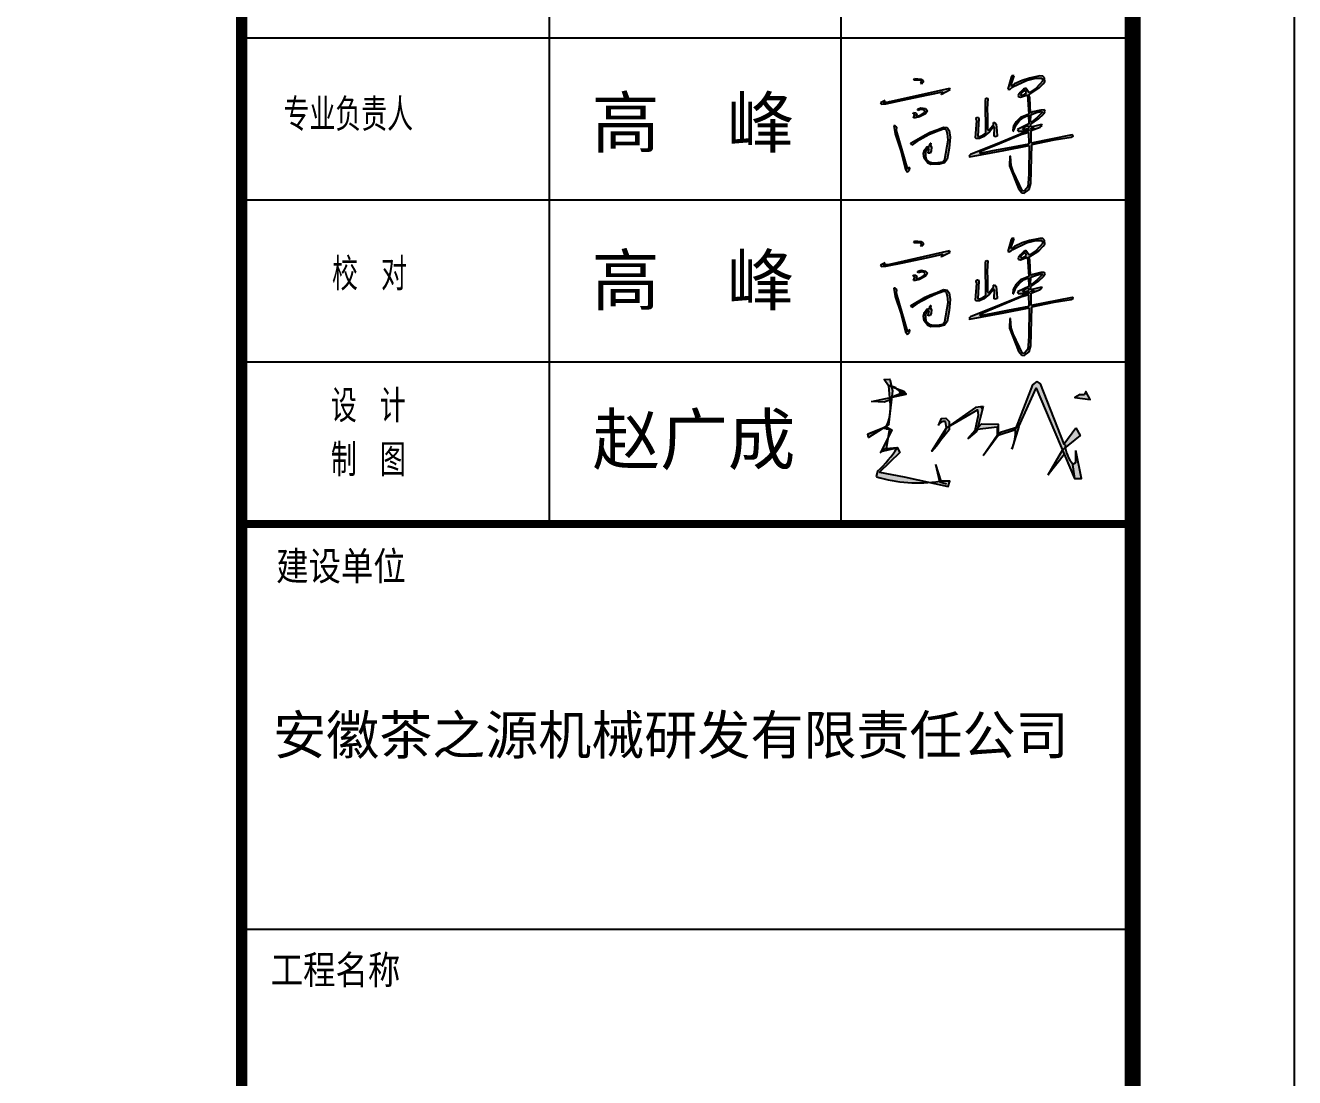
# Model space of a CAD drawing. Extents: x -21908402 to 2681150, y 103181 to 5079726.
# Drawn here: x 1556669 to 1568422, y 302152 to 311892 of the extents above; entities that cross this region are included whole.
import ezdxf

# ---------------------------------------------------------------- set-up
doc = ezdxf.new("R2010")
doc.units = 0
doc.header["$LTSCALE"] = 1000
for name, color, linetype in [('1', 140, 'Continuous'), ('PP-PM-TK', 7, 'Continuous'), ('PUB_TEXT', 7, 'Continuous'), ('PUB_TITLE', 4, 'Continuous'), ('签名', 255, 'Continuous')]:
    doc.layers.add(name, color=color, linetype=linetype)
doc.styles.add('-黑体', font='simhei.ttf', dxfattribs={"width": 0.8})
doc.styles.add('TQ', font='txt.shx', dxfattribs={"width": 0.8, "bigfont": 'hztxt.shx'})

# ---------------------------------------------------------------- blocks, each defined once
blk = doc.blocks.new('GFDD')
h = blk.add_hatch(color=256)
h.paths.add_polyline_path([(1627038, 398613), (1627036, 398719), (1626962, 398696), (1626858, 398653), (1626727, 398599), (1626624, 398556), (1626578, 398535), (1626585, 398528), (1626700, 398550), (1626840, 398576)], flags=16)
h.paths.add_polyline_path([(1627056, 398745), (1627056, 398757), (1627074, 398760), (1627085, 398761), (1627082, 398755)], flags=16)
h.paths.add_polyline_path([(1627038, 398761), (1627033, 398780), (1626996, 398766), (1626977, 398753), (1626979, 398746), (1627025, 398755)], flags=16)
h.paths.add_polyline_path([(1627050, 398816), (1627052, 398882), (1627095, 398899), (1627149, 398913), (1627162, 398907), (1627111, 398856), (1627059, 398815)], flags=16)
h.paths.add_polyline_path([(1626994, 399070), (1627013, 399084), (1627005, 399106), (1626996, 399108), (1626961, 399077), (1626957, 399065), (1626962, 399060)], flags=16)
h.paths.add_polyline_path([(1626868, 399150), (1626899, 399242), (1626882, 399244), (1626872, 399227), (1626840, 399119), (1626859, 399115), (1626885, 399140), (1627013, 399199), (1627099, 399221), (1627156, 399222), (1627165, 399197), (1627102, 399129), (1627039, 399086), (1627006, 399129), (1626986, 399118), (1626953, 399087), (1626936, 399062), (1626940, 399047), (1626957, 399044), (1627022, 399068), (1627034, 398889), (1626959, 398856), (1626916, 398817), (1626889, 398770), (1626887, 398729), (1626893, 398732), (1626917, 398790), (1626949, 398828), (1626992, 398860), (1627032, 398878), (1627034, 398797), (1626937, 398750), (1626930, 398746), (1626935, 398730), (1626976, 398731), (1627036, 398749), (1627037, 398736), (1626777, 398629), (1626495, 398513), (1626478, 398500), (1626486, 398493), (1626804, 398552), (1627037, 398599), (1627036, 398331), (1627028, 398250), (1627025, 398215), (1626994, 398179), (1626976, 398176), (1626890, 398357), (1626871, 398413), (1626864, 398499), (1626859, 398499), (1626856, 398410), (1626940, 398199), (1626971, 398160), (1626990, 398156), (1627038, 398191), (1627052, 398247), (1627062, 398607), (1627270, 398651), (1627426, 398675), (1627447, 398687), (1627436, 398696), (1627056, 398619), (1627057, 398736), (1627140, 398768), (1627159, 398782), (1627152, 398791), (1627053, 398766), (1627052, 398796), (1627124, 398845), (1627174, 398891), (1627185, 398913), (1627176, 398927), (1627146, 398926), (1627073, 398908), (1627049, 398898), (1627045, 399040), (1627036, 399068), (1627127, 399127), (1627167, 399169), (1627184, 399187), (1627181, 399225), (1627163, 399239), (1627138, 399241), (1627040, 399221), (1626973, 399200), (1626902, 399167), (1626874, 399146)])
h.paths.add_polyline_path([(1626645, 399037), (1626654, 399033), (1626648, 398938), (1626653, 398868), (1626651, 398779), (1626652, 398756), (1626655, 398739), (1626667, 398741), (1626701, 398782), (1626706, 398792), (1626707, 398810), (1626720, 398811), (1626732, 398795), (1626738, 398733), (1626742, 398684), (1626725, 398678), (1626715, 398683), (1626716, 398766), (1626711, 398773), (1626671, 398724), (1626619, 398681), (1626577, 398663), (1626549, 398660), (1626541, 398670), (1626552, 398828), (1626547, 398842), (1626551, 398859), (1626565, 398858), (1626571, 398844), (1626570, 398797), (1626562, 398681), (1626568, 398679), (1626607, 398691), (1626638, 398713), (1626632, 399012), (1626635, 399035)], flags=17)
h.paths.add_polyline_path([(1625942, 398613), (1625944, 398621), (1626074, 398696), (1626122, 398720), (1626184, 398741), (1626245, 398767), (1626277, 398763), (1626296, 398737), (1626307, 398676), (1626296, 398573), (1626278, 398472), (1626255, 398437), (1626209, 398425), (1626127, 398423), (1626098, 398434), (1626064, 398480), (1626059, 398522), (1626068, 398555), (1626089, 398585), (1626114, 398592), (1626121, 398619), (1626128, 398620), (1626124, 398597), (1626134, 398581), (1626131, 398548), (1626122, 398527), (1626104, 398525), (1626103, 398534), (1626111, 398570), (1626105, 398575), (1626094, 398569), (1626078, 398541), (1626077, 398498), (1626085, 398470), (1626111, 398446), (1626142, 398436), (1626193, 398439), (1626237, 398447), (1626258, 398472), (1626287, 398647), (1626281, 398710), (1626272, 398740), (1626262, 398749), (1626245, 398750), (1626176, 398724), (1626108, 398696), (1625999, 398636), (1625950, 398602)])
h.paths.add_polyline_path([(1625798, 398780), (1625784, 398780), (1625798, 398704), (1625848, 398548), (1625894, 398377), (1625910, 398351), (1625929, 398370), (1625933, 398392), (1625925, 398396), (1625915, 398375), (1625809, 398736), (1625811, 398766)])
h.paths.add_polyline_path([(1626009, 398922), (1626004, 398935), (1626034, 398946), (1626079, 398939), (1626095, 398919), (1626079, 398892), (1626022, 398862), (1625981, 398853), (1625968, 398850), (1625975, 398877), (1625979, 398892), (1625964, 398891), (1625966, 398903), (1625987, 398900), (1625998, 398892), (1625992, 398870), (1625994, 398863), (1626042, 398883), (1626070, 398902), (1626074, 398917), (1626067, 398925), (1626046, 398931), (1626021, 398927)])
h.paths.add_polyline_path([(1625687, 398996), (1625704, 399014), (1625660, 398993), (1625667, 398981), (1625710, 398983), (1625869, 399016), (1626101, 399065), (1626237, 399095), (1626220, 399076), (1626227, 399073), (1626306, 399115), (1626299, 399124), (1625745, 399001), (1625725, 398996)])
h.paths.add_polyline_path([(1625969, 399201), (1625979, 399219), (1626037, 399212), (1626057, 399196), (1626056, 399183), (1626041, 399166), (1626036, 399173), (1626044, 399192), (1626032, 399198)])
h = blk.add_hatch(color=256)
h.paths.add_polyline_path([(1627038, 397110), (1627036, 397215), (1626962, 397193), (1626858, 397149), (1626727, 397096), (1626624, 397053), (1626578, 397031), (1626585, 397025), (1626700, 397046), (1626840, 397072)], flags=16)
h.paths.add_polyline_path([(1627056, 397242), (1627056, 397253), (1627074, 397256), (1627085, 397258), (1627082, 397252)], flags=16)
h.paths.add_polyline_path([(1627038, 397257), (1627033, 397277), (1626996, 397263), (1626977, 397250), (1626979, 397243), (1627025, 397251)], flags=16)
h.paths.add_polyline_path([(1627050, 397312), (1627052, 397378), (1627095, 397395), (1627149, 397410), (1627162, 397404), (1627111, 397353), (1627059, 397312)], flags=16)
h.paths.add_polyline_path([(1626994, 397566), (1627013, 397580), (1627005, 397603), (1626996, 397605), (1626961, 397573), (1626957, 397562), (1626962, 397556)], flags=16)
h.paths.add_polyline_path([(1626868, 397647), (1626899, 397738), (1626882, 397741), (1626872, 397724), (1626840, 397615), (1626859, 397612), (1626885, 397636), (1627013, 397695), (1627099, 397717), (1627156, 397718), (1627165, 397694), (1627102, 397626), (1627039, 397583), (1627006, 397626), (1626986, 397614), (1626953, 397583), (1626936, 397558), (1626940, 397543), (1626957, 397540), (1627022, 397565), (1627034, 397386), (1626959, 397353), (1626916, 397313), (1626889, 397266), (1626887, 397225), (1626893, 397228), (1626917, 397286), (1626949, 397324), (1626992, 397356), (1627032, 397374), (1627034, 397293), (1626937, 397246), (1626930, 397243), (1626935, 397227), (1626976, 397228), (1627036, 397246), (1627037, 397232), (1626777, 397125), (1626495, 397010), (1626478, 396996), (1626486, 396989), (1626804, 397048), (1627037, 397095), (1627036, 396828), (1627028, 396746), (1627025, 396712), (1626994, 396676), (1626976, 396673), (1626890, 396853), (1626871, 396909), (1626864, 396996), (1626859, 396995), (1626856, 396906), (1626940, 396695), (1626971, 396657), (1626990, 396653), (1627038, 396688), (1627052, 396743), (1627062, 397103), (1627270, 397148), (1627426, 397171), (1627447, 397183), (1627436, 397192), (1627056, 397116), (1627057, 397232), (1627140, 397264), (1627159, 397278), (1627152, 397287), (1627053, 397262), (1627052, 397292), (1627124, 397341), (1627174, 397388), (1627185, 397409), (1627176, 397423), (1627146, 397422), (1627073, 397404), (1627049, 397394), (1627045, 397536), (1627036, 397565), (1627127, 397623), (1627167, 397665), (1627184, 397683), (1627181, 397722), (1627163, 397736), (1627138, 397737), (1627040, 397717), (1626973, 397696), (1626902, 397663), (1626874, 397642)])
h.paths.add_polyline_path([(1626645, 397533), (1626654, 397529), (1626648, 397435), (1626653, 397365), (1626651, 397275), (1626652, 397252), (1626655, 397236), (1626667, 397237), (1626701, 397279), (1626706, 397289), (1626707, 397306), (1626720, 397307), (1626732, 397291), (1626738, 397230), (1626742, 397181), (1626725, 397174), (1626715, 397179), (1626716, 397262), (1626711, 397269), (1626671, 397220), (1626619, 397177), (1626577, 397159), (1626549, 397157), (1626541, 397166), (1626552, 397324), (1626547, 397339), (1626551, 397355), (1626565, 397355), (1626571, 397340), (1626570, 397293), (1626562, 397178), (1626568, 397175), (1626607, 397187), (1626638, 397210), (1626632, 397509), (1626635, 397531)], flags=17)
h.paths.add_polyline_path([(1625942, 397109), (1625944, 397117), (1626074, 397193), (1626122, 397216), (1626184, 397237), (1626245, 397263), (1626277, 397259), (1626296, 397233), (1626307, 397173), (1626296, 397070), (1626278, 396968), (1626255, 396934), (1626209, 396921), (1626127, 396919), (1626098, 396930), (1626064, 396976), (1626059, 397018), (1626068, 397052), (1626089, 397081), (1626114, 397088), (1626121, 397115), (1626128, 397116), (1626124, 397093), (1626134, 397077), (1626131, 397045), (1626122, 397024), (1626104, 397022), (1626103, 397030), (1626111, 397066), (1626105, 397071), (1626094, 397065), (1626078, 397038), (1626077, 396995), (1626085, 396966), (1626111, 396943), (1626142, 396933), (1626193, 396935), (1626237, 396944), (1626258, 396969), (1626287, 397143), (1626281, 397206), (1626272, 397236), (1626262, 397246), (1626245, 397246), (1626176, 397221), (1626108, 397192), (1625999, 397133), (1625950, 397098)])
h.paths.add_polyline_path([(1625798, 397276), (1625784, 397277), (1625798, 397201), (1625848, 397044), (1625894, 396873), (1625910, 396847), (1625929, 396866), (1625933, 396889), (1625925, 396892), (1625915, 396871), (1625809, 397232), (1625811, 397263)])
h.paths.add_polyline_path([(1626009, 397418), (1626004, 397432), (1626034, 397443), (1626079, 397435), (1626095, 397415), (1626079, 397388), (1626022, 397358), (1625981, 397349), (1625968, 397347), (1625975, 397374), (1625979, 397388), (1625964, 397387), (1625966, 397399), (1625987, 397397), (1625998, 397388), (1625992, 397367), (1625994, 397359), (1626042, 397379), (1626070, 397398), (1626074, 397413), (1626067, 397421), (1626046, 397428), (1626021, 397423)])
h.paths.add_polyline_path([(1625687, 397492), (1625704, 397510), (1625660, 397490), (1625667, 397477), (1625710, 397479), (1625869, 397512), (1626101, 397561), (1626237, 397591), (1626220, 397572), (1626227, 397570), (1626306, 397611), (1626299, 397621), (1625745, 397497), (1625725, 397493)])
h.paths.add_polyline_path([(1625969, 397698), (1625979, 397716), (1626037, 397708), (1626057, 397692), (1626056, 397679), (1626041, 397663), (1626036, 397669), (1626044, 397688), (1626032, 397694)])
h = blk.add_hatch(color=7)
h.paths.add_polyline_path([(1625763, 396369), (1625765, 396361), (1625816, 396343, 0.116266)])
h.paths.add_polyline_path([(1625763, 396369, 0.057627), (1625734, 396373), (1625765, 396361)])
h.paths.add_polyline_path([(1625749, 396435), (1625694, 396432), (1625734, 396373, -0.057627), (1625763, 396369)])
h.paths.add_polyline_path([(1625765, 396361), (1625734, 396373), (1625743, 396264), (1625749, 396265), (1625766, 396272), (1625772, 396327)])
h.paths.add_polyline_path([(1625765, 396268), (1625749, 396265), (1625744, 396263), (1625743, 396264), (1625582, 396229), (1625694, 396223), (1625748, 396241, -0.038196), (1625754, 396174)])
for points in [[(1625878, 396320), (1625816, 396343, -0.103849), (1625850, 396301), (1625843, 396303), (1625766, 396272), (1625765, 396268), (1625898, 396297)], [(1625754, 396174), (1625740, 396065, 0.063244)], [(1626901, 395862), (1626878, 395785, 0.044667)], [(1625880, 395531), (1625653, 395575), (1625840, 395757), (1625816, 395802), (1625816, 395802, -0.075391), (1625634, 395584), (1625622, 395529, 0.088195), (1626119, 395479)], [(1627373, 395803), (1627346, 395781), (1627459, 395515), (1627439, 395644), (1627445, 395648, -0.153082)]]:
    blk.add_hatch(color=7).paths.add_polyline_path(points)
h = blk.add_hatch(color=7)
h.paths.add_polyline_path([(1627564, 396319), (1627549, 396293), (1627509, 396293), (1627460, 396264), (1627603, 396247)])
h.paths.add_polyline_path([(1627509, 395913), (1627469, 395983), (1627360, 395834), (1627140, 396392), (1627110, 396412), (1627070, 396382), (1626916, 395988), (1626942, 395996), (1627103, 396351), (1627346, 395781)])
h.paths.add_polyline_path([(1627469, 395774), (1627469, 395664), (1627439, 395644), (1627459, 395515), (1627522, 395515)])
h.paths.add_polyline_path([(1627364, 395739), (1627346, 395781), (1627210, 395545)])
h = blk.add_hatch(color=7)
h.paths.add_polyline_path([(1626267, 396072), (1626225, 396070), (1626199, 396010, -0.339667), (1626264, 396042), (1626272, 395983), (1626298, 396001), (1626298, 396044)])
h.paths.add_polyline_path([(1626298, 395967), (1626298, 395998), (1626273, 395984, -0.059149), (1626205, 395852)])
h.paths.add_polyline_path([(1626273, 395984), (1626272, 395983), (1626138, 395769), (1626205, 395852, 0.059149)])
h.paths.add_polyline_path([(1626611, 396183), (1626542, 396173), (1626298, 396001), (1626298, 395998), (1626559, 396151), (1626566, 396102), (1626536, 395955), (1626559, 395981)])
h.paths.add_polyline_path([(1626552, 395954), (1626559, 395981), (1626472, 395884)])
h = blk.add_hatch(color=7)
h.paths.add_polyline_path([(1625740, 396065, -0.036058), (1625720, 396005), (1625734, 396013)])
h.paths.add_polyline_path([(1625684, 395981), (1625544, 395924), (1625550, 395895)])
h.paths.add_polyline_path([(1625714, 395993), (1625684, 395981), (1625714, 395974), (1625744, 395974), (1625730, 395895), (1625766, 395967)])
h = blk.add_hatch(color=7)
h.paths.add_polyline_path([(1626751, 396018), (1626595, 396022), (1626559, 395981), (1626556, 395971), (1626741, 395993), (1626741, 395914), (1626611, 395724), (1626751, 395914)])
h.paths.add_polyline_path([(1626911, 395964, -0.057111), (1626901, 395862), (1626942, 395996), (1626771, 395944), (1626751, 395914)])
h = blk.add_hatch(color=7)
h.paths.add_polyline_path([(1625816, 395802), (1625714, 395794), (1625730, 395895), (1625666, 395764), (1625756, 395785)])
h.paths.add_polyline_path([(1626211, 395489, -0.016275), (1626119, 395479), (1626288, 395442), (1626302, 395489), (1626223, 395489), (1626172, 395644)])
for p, q in [((1626882, 399244), (1626872, 399227)), ((1626899, 399242), (1626882, 399244)), ((1625969, 399201), (1625979, 399219)), ((1626032, 399198), (1625969, 399201)), ((1625979, 399219), (1626037, 399212)), ((1626044, 399192), (1626032, 399198)), ((1626036, 399173), (1626044, 399192)), ((1626041, 399166), (1626036, 399173)), ((1626037, 399212), (1626057, 399196)), ((1626056, 399183), (1626041, 399166)), ((1626041, 399166), (1626041, 399166)), ((1626057, 399196), (1626056, 399183)), ((1626872, 399227), (1626840, 399119)), ((1626859, 399115), (1626885, 399140)), ((1626868, 399150), (1626899, 399242)), ((1626874, 399146), (1626868, 399150)), ((1626902, 399167), (1626874, 399146)), ((1626885, 399140), (1627013, 399199)), ((1626973, 399200), (1626902, 399167)), ((1627040, 399221), (1626973, 399200)), ((1627006, 399129), (1626986, 399118)), ((1627039, 399086), (1627006, 399129)), ((1627013, 399199), (1627099, 399221)), ((1627036, 399068), (1627127, 399127)), ((1627102, 399129), (1627039, 399086)), ((1627138, 399241), (1627040, 399221)), ((1627099, 399221), (1627156, 399222)), ((1627165, 399197), (1627102, 399129)), ((1627127, 399127), (1627167, 399169)), ((1627163, 399239), (1627138, 399241)), ((1627156, 399222), (1627165, 399197)), ((1627181, 399225), (1627163, 399239)), ((1627167, 399169), (1627184, 399187)), ((1627184, 399187), (1627181, 399225)), ((1625704, 399014), (1625660, 398993)), ((1625687, 398996), (1625704, 399014)), ((1625710, 398983), (1625869, 399016)), ((1626299, 399124), (1625745, 399001)), ((1625869, 399016), (1626101, 399065)), ((1626101, 399065), (1626237, 399095)), ((1626237, 399095), (1626220, 399076)), ((1626220, 399076), (1626227, 399073)), ((1626227, 399073), (1626306, 399115)), ((1626237, 399095), (1626237, 399095)), ((1626306, 399115), (1626299, 399124)), ((1626632, 399012), (1626635, 399035)), ((1626638, 398713), (1626632, 399012)), ((1626635, 399035), (1626645, 399037)), ((1626645, 399037), (1626654, 399033)), ((1626654, 399033), (1626648, 398938)), ((1626840, 399119), (1626859, 399115)), ((1626953, 399087), (1626936, 399062)), ((1626936, 399062), (1626940, 399047)), ((1626940, 399047), (1626957, 399044)), ((1626986, 399118), (1626953, 399087)), ((1626961, 399077), (1626957, 399065)), ((1626957, 399044), (1627022, 399068)), ((1626957, 399065), (1626962, 399060)), ((1626996, 399108), (1626961, 399077)), ((1626962, 399060), (1626994, 399070)), ((1626994, 399070), (1627013, 399084)), ((1627005, 399106), (1626996, 399108)), ((1627013, 399084), (1627005, 399106)), ((1627022, 399068), (1627034, 398889)), ((1627045, 399040), (1627036, 399068)), ((1627049, 398898), (1627045, 399040)), ((1625660, 398993), (1625667, 398981)), ((1625667, 398981), (1625710, 398983)), ((1625725, 398996), (1625687, 398996)), ((1625745, 399001), (1625725, 398996)), ((1625964, 398891), (1625966, 398903)), ((1625979, 398892), (1625964, 398891)), ((1625966, 398903), (1625987, 398900)), ((1625975, 398877), (1625979, 398892)), ((1625987, 398900), (1625998, 398892)), ((1625998, 398892), (1625992, 398870)), ((1626004, 398935), (1626034, 398946)), ((1626009, 398922), (1626004, 398935)), ((1626021, 398927), (1626009, 398922)), ((1626046, 398931), (1626021, 398927)), ((1626079, 398892), (1626022, 398862)), ((1626034, 398946), (1626079, 398939)), ((1626042, 398883), (1626070, 398902)), ((1626067, 398925), (1626046, 398931)), ((1626074, 398917), (1626067, 398925)), ((1626070, 398902), (1626074, 398917)), ((1626079, 398939), (1626095, 398919)), ((1626095, 398919), (1626079, 398892)), ((1626648, 398938), (1626653, 398868)), ((1627073, 398908), (1627049, 398898)), ((1627052, 398882), (1627095, 398899)), ((1627146, 398926), (1627073, 398908)), ((1627095, 398899), (1627149, 398913)), ((1627162, 398907), (1627111, 398856)), ((1627124, 398845), (1627174, 398891)), ((1627176, 398927), (1627146, 398926)), ((1627149, 398913), (1627162, 398907)), ((1627174, 398891), (1627185, 398913)), ((1627185, 398913), (1627176, 398927)), ((1625784, 398780), (1625798, 398704)), ((1625798, 398780), (1625784, 398780)), ((1625811, 398766), (1625798, 398780)), ((1625968, 398850), (1625975, 398877)), ((1625981, 398853), (1625968, 398850)), ((1626022, 398862), (1625981, 398853)), ((1625992, 398870), (1625994, 398863)), ((1625994, 398863), (1626042, 398883)), ((1626541, 398670), (1626552, 398828)), ((1626547, 398842), (1626551, 398859)), ((1626552, 398828), (1626547, 398842)), ((1626551, 398859), (1626565, 398858)), ((1626570, 398797), (1626562, 398681)), ((1626565, 398858), (1626571, 398844)), ((1626571, 398844), (1626570, 398797)), ((1626653, 398868), (1626651, 398779)), ((1626651, 398779), (1626652, 398756)), ((1626667, 398741), (1626701, 398782)), ((1626701, 398782), (1626706, 398792)), ((1626706, 398792), (1626707, 398810)), ((1626707, 398810), (1626720, 398811)), ((1626720, 398811), (1626732, 398795)), ((1626732, 398795), (1626738, 398733)), ((1626916, 398817), (1626889, 398770)), ((1626893, 398732), (1626917, 398790)), ((1626959, 398856), (1626916, 398817)), ((1626917, 398790), (1626949, 398828)), ((1627034, 398797), (1626937, 398750)), ((1626949, 398828), (1626992, 398860)), ((1627034, 398889), (1626959, 398856)), ((1626992, 398860), (1627032, 398878)), ((1627033, 398780), (1626996, 398766)), ((1627032, 398878), (1627034, 398797)), ((1627038, 398761), (1627033, 398780)), ((1627050, 398816), (1627052, 398882)), ((1627059, 398815), (1627050, 398816)), ((1627052, 398796), (1627124, 398845)), ((1627053, 398766), (1627052, 398796)), ((1627152, 398791), (1627053, 398766)), ((1627111, 398856), (1627059, 398815)), ((1627140, 398768), (1627159, 398782)), ((1627159, 398782), (1627152, 398791)), ((1625798, 398704), (1625848, 398548)), ((1625809, 398736), (1625811, 398766)), ((1625915, 398375), (1625809, 398736)), ((1625944, 398621), (1626074, 398696)), ((1626108, 398696), (1625999, 398636)), ((1626074, 398696), (1626122, 398720)), ((1626176, 398724), (1626108, 398696)), ((1626122, 398720), (1626184, 398741)), ((1626245, 398750), (1626176, 398724)), ((1626184, 398741), (1626245, 398767)), ((1626245, 398767), (1626277, 398763)), ((1626262, 398749), (1626245, 398750)), ((1626272, 398740), (1626262, 398749)), ((1626281, 398710), (1626272, 398740)), ((1626277, 398763), (1626296, 398737)), ((1626287, 398647), (1626281, 398710)), ((1626296, 398737), (1626307, 398676)), ((1626307, 398676), (1626296, 398573)), ((1626549, 398660), (1626541, 398670)), ((1626577, 398663), (1626549, 398660)), ((1626562, 398681), (1626568, 398679)), ((1626568, 398679), (1626607, 398691)), ((1626619, 398681), (1626577, 398663)), ((1626607, 398691), (1626638, 398713)), ((1626671, 398724), (1626619, 398681)), ((1626652, 398756), (1626655, 398739)), ((1626655, 398739), (1626667, 398741)), ((1626711, 398773), (1626671, 398724)), ((1626716, 398766), (1626711, 398773)), ((1626715, 398683), (1626716, 398766)), ((1626725, 398678), (1626715, 398683)), ((1626742, 398684), (1626725, 398678)), ((1626738, 398733), (1626742, 398684)), ((1627037, 398736), (1626777, 398629)), ((1626962, 398696), (1626858, 398653)), ((1626889, 398770), (1626887, 398729)), ((1626887, 398729), (1626893, 398732)), ((1626937, 398750), (1626930, 398746)), ((1626930, 398746), (1626935, 398730)), ((1626935, 398730), (1626976, 398731)), ((1627036, 398719), (1626962, 398696)), ((1626976, 398731), (1627036, 398749)), ((1626996, 398766), (1626977, 398753)), ((1626977, 398753), (1626979, 398746)), ((1626979, 398746), (1627025, 398755)), ((1627025, 398755), (1627038, 398761)), ((1627036, 398749), (1627037, 398736)), ((1627038, 398613), (1627036, 398719)), ((1627056, 398757), (1627074, 398760)), ((1627056, 398745), (1627056, 398757)), ((1627082, 398755), (1627056, 398745)), ((1627056, 398619), (1627057, 398736)), ((1627436, 398696), (1627056, 398619)), ((1627057, 398736), (1627140, 398768)), ((1627074, 398760), (1627085, 398761)), ((1627085, 398761), (1627082, 398755)), ((1627270, 398651), (1627426, 398675)), ((1627426, 398675), (1627447, 398687)), ((1627447, 398687), (1627436, 398696)), ((1625848, 398548), (1625894, 398377)), ((1625942, 398613), (1625944, 398621)), ((1625950, 398602), (1625942, 398613)), ((1625999, 398636), (1625950, 398602)), ((1626059, 398522), (1626068, 398555)), ((1626068, 398555), (1626089, 398585)), ((1626078, 398541), (1626077, 398498)), ((1626094, 398569), (1626078, 398541)), ((1626089, 398585), (1626114, 398592)), ((1626105, 398575), (1626094, 398569)), ((1626103, 398534), (1626111, 398570)), ((1626111, 398570), (1626105, 398575)), ((1626114, 398592), (1626121, 398619)), ((1626121, 398619), (1626128, 398620)), ((1626131, 398548), (1626122, 398527)), ((1626128, 398620), (1626124, 398597)), ((1626124, 398597), (1626134, 398581)), ((1626134, 398581), (1626131, 398548)), ((1626258, 398472), (1626287, 398647)), ((1626296, 398573), (1626278, 398472)), ((1626486, 398493), (1626804, 398552)), ((1626777, 398629), (1626495, 398513)), ((1626624, 398556), (1626578, 398535)), ((1626585, 398528), (1626700, 398550)), ((1626727, 398599), (1626624, 398556)), ((1626700, 398550), (1626840, 398576)), ((1626858, 398653), (1626727, 398599)), ((1626804, 398552), (1627037, 398599)), ((1626840, 398576), (1627038, 398613)), ((1627037, 398599), (1627036, 398331)), ((1627052, 398247), (1627062, 398607)), ((1627062, 398607), (1627270, 398651)), ((1626064, 398480), (1626059, 398522)), ((1626098, 398434), (1626064, 398480)), ((1626077, 398498), (1626085, 398470)), ((1626085, 398470), (1626111, 398446)), ((1626127, 398423), (1626098, 398434)), ((1626104, 398525), (1626103, 398534)), ((1626122, 398527), (1626104, 398525)), ((1626111, 398446), (1626142, 398436)), ((1626209, 398425), (1626127, 398423)), ((1626142, 398436), (1626193, 398439)), ((1626193, 398439), (1626237, 398447)), ((1626255, 398437), (1626209, 398425)), ((1626237, 398447), (1626258, 398472)), ((1626278, 398472), (1626255, 398437)), ((1626495, 398513), (1626478, 398500)), ((1626478, 398500), (1626486, 398493)), ((1626578, 398535), (1626585, 398528)), ((1626859, 398499), (1626856, 398410)), ((1626864, 398499), (1626859, 398499)), ((1626871, 398413), (1626864, 398499)), ((1625894, 398377), (1625910, 398351)), ((1625910, 398351), (1625929, 398370)), ((1625925, 398396), (1625915, 398375)), ((1625933, 398392), (1625925, 398396)), ((1625929, 398370), (1625933, 398392)), ((1626856, 398410), (1626940, 398199)), ((1626890, 398357), (1626871, 398413)), ((1626976, 398176), (1626890, 398357)), ((1627036, 398331), (1627028, 398250)), ((1626940, 398199), (1626971, 398160)), ((1626990, 398156), (1627038, 398191)), ((1627025, 398215), (1626994, 398179)), ((1627028, 398250), (1627025, 398215)), ((1627038, 398191), (1627052, 398247)), ((1626971, 398160), (1626990, 398156)), ((1626994, 398179), (1626976, 398176)), ((1625969, 397698), (1625979, 397716)), ((1625979, 397716), (1626037, 397708)), ((1626872, 397724), (1626840, 397615)), ((1626868, 397647), (1626899, 397738)), ((1626882, 397741), (1626872, 397724)), ((1626899, 397738), (1626882, 397741)), ((1627040, 397717), (1626973, 397696)), ((1627013, 397695), (1627099, 397717)), ((1627138, 397737), (1627040, 397717)), ((1627099, 397717), (1627156, 397718)), ((1627163, 397736), (1627138, 397737)), ((1627156, 397718), (1627165, 397694)), ((1627181, 397722), (1627163, 397736)), ((1627184, 397683), (1627181, 397722)), ((1626299, 397621), (1625745, 397497)), ((1626032, 397694), (1625969, 397698)), ((1626044, 397688), (1626032, 397694)), ((1626036, 397669), (1626044, 397688)), ((1626041, 397663), (1626036, 397669)), ((1626037, 397708), (1626057, 397692)), ((1626056, 397679), (1626041, 397663)), ((1626041, 397663), (1626041, 397663)), ((1626057, 397692), (1626056, 397679)), ((1626227, 397570), (1626306, 397611)), ((1626306, 397611), (1626299, 397621)), ((1626840, 397615), (1626859, 397612)), ((1626859, 397612), (1626885, 397636)), ((1626874, 397642), (1626868, 397647)), ((1626902, 397663), (1626874, 397642)), ((1626885, 397636), (1627013, 397695)), ((1626973, 397696), (1626902, 397663)), ((1626986, 397614), (1626953, 397583)), ((1626996, 397605), (1626961, 397573)), ((1627006, 397626), (1626986, 397614)), ((1627005, 397603), (1626996, 397605)), ((1627013, 397580), (1627005, 397603)), ((1627039, 397583), (1627006, 397626)), ((1627036, 397565), (1627127, 397623)), ((1627102, 397626), (1627039, 397583)), ((1627165, 397694), (1627102, 397626)), ((1627127, 397623), (1627167, 397665)), ((1627167, 397665), (1627184, 397683)), ((1625704, 397510), (1625660, 397490)), ((1625660, 397490), (1625667, 397477)), ((1625687, 397492), (1625704, 397510)), ((1625725, 397493), (1625687, 397492)), ((1625710, 397479), (1625869, 397512)), ((1625745, 397497), (1625725, 397493)), ((1625869, 397512), (1626101, 397561)), ((1626101, 397561), (1626237, 397591)), ((1626237, 397591), (1626220, 397572)), ((1626220, 397572), (1626227, 397570)), ((1626237, 397591), (1626237, 397591)), ((1626632, 397509), (1626635, 397531)), ((1626638, 397210), (1626632, 397509)), ((1626635, 397531), (1626645, 397533)), ((1626645, 397533), (1626654, 397529)), ((1626654, 397529), (1626648, 397435)), ((1626953, 397583), (1626936, 397558)), ((1626936, 397558), (1626940, 397543)), ((1626940, 397543), (1626957, 397540)), ((1626961, 397573), (1626957, 397562)), ((1626957, 397540), (1627022, 397565)), ((1626957, 397562), (1626962, 397556)), ((1626962, 397556), (1626994, 397566)), ((1626994, 397566), (1627013, 397580)), ((1627022, 397565), (1627034, 397386)), ((1627045, 397536), (1627036, 397565)), ((1627049, 397394), (1627045, 397536)), ((1625667, 397477), (1625710, 397479)), ((1625964, 397387), (1625966, 397399)), ((1625979, 397388), (1625964, 397387)), ((1625966, 397399), (1625987, 397397)), ((1625968, 397347), (1625975, 397374)), ((1625975, 397374), (1625979, 397388)), ((1625987, 397397), (1625998, 397388)), ((1625998, 397388), (1625992, 397367)), ((1625992, 397367), (1625994, 397359)), ((1625994, 397359), (1626042, 397379)), ((1626004, 397432), (1626034, 397443)), ((1626009, 397418), (1626004, 397432)), ((1626021, 397423), (1626009, 397418)), ((1626046, 397428), (1626021, 397423)), ((1626079, 397388), (1626022, 397358)), ((1626034, 397443), (1626079, 397435)), ((1626042, 397379), (1626070, 397398)), ((1626067, 397421), (1626046, 397428)), ((1626074, 397413), (1626067, 397421)), ((1626070, 397398), (1626074, 397413)), ((1626079, 397435), (1626095, 397415)), ((1626095, 397415), (1626079, 397388)), ((1626648, 397435), (1626653, 397365)), ((1626653, 397365), (1626651, 397275)), ((1627034, 397386), (1626959, 397353)), ((1626992, 397356), (1627032, 397374)), ((1627032, 397374), (1627034, 397293)), ((1627073, 397404), (1627049, 397394)), ((1627050, 397312), (1627052, 397378)), ((1627052, 397378), (1627095, 397395)), ((1627146, 397422), (1627073, 397404)), ((1627095, 397395), (1627149, 397410)), ((1627162, 397404), (1627111, 397353)), ((1627124, 397341), (1627174, 397388)), ((1627176, 397423), (1627146, 397422)), ((1627149, 397410), (1627162, 397404)), ((1627174, 397388), (1627185, 397409)), ((1627185, 397409), (1627176, 397423)), ((1625784, 397277), (1625798, 397201)), ((1625798, 397276), (1625784, 397277)), ((1625811, 397263), (1625798, 397276)), ((1625809, 397232), (1625811, 397263)), ((1625981, 397349), (1625968, 397347)), ((1626022, 397358), (1625981, 397349)), ((1626245, 397246), (1626176, 397221)), ((1626184, 397237), (1626245, 397263)), ((1626245, 397263), (1626277, 397259)), ((1626262, 397246), (1626245, 397246)), ((1626272, 397236), (1626262, 397246)), ((1626277, 397259), (1626296, 397233)), ((1626541, 397166), (1626552, 397324)), ((1626547, 397339), (1626551, 397355)), ((1626552, 397324), (1626547, 397339)), ((1626551, 397355), (1626565, 397355)), ((1626570, 397293), (1626562, 397178)), ((1626565, 397355), (1626571, 397340)), ((1626571, 397340), (1626570, 397293)), ((1626651, 397275), (1626652, 397252)), ((1626652, 397252), (1626655, 397236)), ((1626667, 397237), (1626701, 397279)), ((1626711, 397269), (1626671, 397220)), ((1626701, 397279), (1626706, 397289)), ((1626706, 397289), (1626707, 397306)), ((1626707, 397306), (1626720, 397307)), ((1626716, 397262), (1626711, 397269)), ((1626715, 397179), (1626716, 397262)), ((1626720, 397307), (1626732, 397291)), ((1626732, 397291), (1626738, 397230)), ((1626889, 397266), (1626887, 397225)), ((1626916, 397313), (1626889, 397266)), ((1626893, 397228), (1626917, 397286)), ((1626959, 397353), (1626916, 397313)), ((1626917, 397286), (1626949, 397324)), ((1626937, 397246), (1626930, 397243)), ((1627034, 397293), (1626937, 397246)), ((1626949, 397324), (1626992, 397356)), ((1626976, 397228), (1627036, 397246)), ((1626996, 397263), (1626977, 397250)), ((1626977, 397250), (1626979, 397243)), ((1626979, 397243), (1627025, 397251)), ((1627033, 397277), (1626996, 397263)), ((1627025, 397251), (1627038, 397257)), ((1627038, 397257), (1627033, 397277)), ((1627036, 397246), (1627037, 397232)), ((1627059, 397312), (1627050, 397312)), ((1627052, 397292), (1627124, 397341)), ((1627053, 397262), (1627052, 397292)), ((1627152, 397287), (1627053, 397262)), ((1627056, 397253), (1627074, 397256)), ((1627056, 397242), (1627056, 397253)), ((1627082, 397252), (1627056, 397242)), ((1627057, 397232), (1627140, 397264)), ((1627111, 397353), (1627059, 397312)), ((1627074, 397256), (1627085, 397258)), ((1627085, 397258), (1627082, 397252)), ((1627140, 397264), (1627159, 397278)), ((1627159, 397278), (1627152, 397287)), ((1625798, 397201), (1625848, 397044)), ((1625915, 396871), (1625809, 397232)), ((1625944, 397117), (1626074, 397193)), ((1625999, 397133), (1625950, 397098)), ((1626108, 397192), (1625999, 397133)), ((1626074, 397193), (1626122, 397216)), ((1626176, 397221), (1626108, 397192)), ((1626122, 397216), (1626184, 397237)), ((1626258, 396969), (1626287, 397143)), ((1626281, 397206), (1626272, 397236)), ((1626287, 397143), (1626281, 397206)), ((1626296, 397233), (1626307, 397173)), ((1626307, 397173), (1626296, 397070)), ((1626549, 397157), (1626541, 397166)), ((1626577, 397159), (1626549, 397157)), ((1626562, 397178), (1626568, 397175)), ((1626568, 397175), (1626607, 397187)), ((1626619, 397177), (1626577, 397159)), ((1626607, 397187), (1626638, 397210)), ((1626671, 397220), (1626619, 397177)), ((1626655, 397236), (1626667, 397237)), ((1626725, 397174), (1626715, 397179)), ((1626742, 397181), (1626725, 397174)), ((1626858, 397149), (1626727, 397096)), ((1626738, 397230), (1626742, 397181)), ((1627037, 397232), (1626777, 397125)), ((1626962, 397193), (1626858, 397149)), ((1626887, 397225), (1626893, 397228)), ((1626930, 397243), (1626935, 397227)), ((1626935, 397227), (1626976, 397228)), ((1627036, 397215), (1626962, 397193)), ((1627038, 397110), (1627036, 397215)), ((1627056, 397116), (1627057, 397232)), ((1627436, 397192), (1627056, 397116)), ((1627062, 397103), (1627270, 397148)), ((1627270, 397148), (1627426, 397171)), ((1627426, 397171), (1627447, 397183)), ((1627447, 397183), (1627436, 397192)), ((1625848, 397044), (1625894, 396873)), ((1625942, 397109), (1625944, 397117)), ((1625950, 397098), (1625942, 397109)), ((1626059, 397018), (1626068, 397052)), ((1626064, 396976), (1626059, 397018)), ((1626068, 397052), (1626089, 397081)), ((1626078, 397038), (1626077, 396995)), ((1626094, 397065), (1626078, 397038)), ((1626089, 397081), (1626114, 397088)), ((1626105, 397071), (1626094, 397065)), ((1626103, 397030), (1626111, 397066)), ((1626104, 397022), (1626103, 397030)), ((1626122, 397024), (1626104, 397022)), ((1626111, 397066), (1626105, 397071)), ((1626114, 397088), (1626121, 397115)), ((1626121, 397115), (1626128, 397116)), ((1626131, 397045), (1626122, 397024)), ((1626128, 397116), (1626124, 397093)), ((1626124, 397093), (1626134, 397077)), ((1626134, 397077), (1626131, 397045)), ((1626296, 397070), (1626278, 396968)), ((1626486, 396989), (1626804, 397048)), ((1626777, 397125), (1626495, 397010)), ((1626624, 397053), (1626578, 397031)), ((1626578, 397031), (1626585, 397025)), ((1626585, 397025), (1626700, 397046)), ((1626727, 397096), (1626624, 397053)), ((1626700, 397046), (1626840, 397072)), ((1626804, 397048), (1627037, 397095)), ((1626840, 397072), (1627038, 397110)), ((1627037, 397095), (1627036, 396828)), ((1627052, 396743), (1627062, 397103)), ((1626098, 396930), (1626064, 396976)), ((1626077, 396995), (1626085, 396966)), ((1626085, 396966), (1626111, 396943)), ((1626127, 396919), (1626098, 396930)), ((1626111, 396943), (1626142, 396933)), ((1626209, 396921), (1626127, 396919)), ((1626142, 396933), (1626193, 396935)), ((1626193, 396935), (1626237, 396944)), ((1626255, 396934), (1626209, 396921)), ((1626237, 396944), (1626258, 396969)), ((1626278, 396968), (1626255, 396934)), ((1626495, 397010), (1626478, 396996)), ((1626478, 396996), (1626486, 396989)), ((1626859, 396995), (1626856, 396906)), ((1626856, 396906), (1626940, 396695)), ((1626864, 396996), (1626859, 396995)), ((1626871, 396909), (1626864, 396996)), ((1626890, 396853), (1626871, 396909)), ((1625894, 396873), (1625910, 396847)), ((1625910, 396847), (1625929, 396866)), ((1625925, 396892), (1625915, 396871)), ((1625933, 396889), (1625925, 396892)), ((1625929, 396866), (1625933, 396889)), ((1626976, 396673), (1626890, 396853)), ((1627036, 396828), (1627028, 396746)), ((1626940, 396695), (1626971, 396657)), ((1626994, 396676), (1626976, 396673)), ((1626990, 396653), (1627038, 396688)), ((1627025, 396712), (1626994, 396676)), ((1627028, 396746), (1627025, 396712)), ((1627038, 396688), (1627052, 396743)), ((1626971, 396657), (1626990, 396653))]:
    blk.add_line(p, q)
at = {"color": 7}
for points in [[(1625694, 396223), (1625582, 396229), (1625898, 396297), (1625878, 396320), (1625734, 396373), (1625694, 396432), (1625749, 396435), (1625772, 396327), (1625734, 396013), (1625550, 395895), (1625544, 395924), (1625714, 395993), (1625766, 395967), (1625666, 395764), (1625756, 395785), (1625816, 395802), (1625840, 395757), (1625653, 395575), (1625880, 395531), (1626288, 395442), (1626302, 395489), (1626223, 395489), (1626172, 395644)], [(1626942, 395996), (1627103, 396351), (1627459, 395515), (1627522, 395515), (1627469, 395774)], [(1627509, 396293), (1627460, 396264), (1627603, 396247), (1627564, 396319), (1627549, 396293)], [(1625843, 396303), (1625850, 396301)], [(1626197, 396006), (1626225, 396070), (1626267, 396072), (1626298, 396044), (1626298, 395967), (1626138, 395769), (1626272, 395983), (1626559, 396151), (1626566, 396102), (1626536, 395955), (1626472, 395884), (1626595, 396022), (1626751, 396018), (1626751, 395914), (1626611, 395724)], [(1625714, 395974), (1625684, 395981)], [(1626771, 395944), (1626942, 395996), (1626878, 395785)], [(1627469, 395983), (1627509, 395913), (1627346, 395781), (1627210, 395545)]]:
    blk.add_lwpolyline(points, dxfattribs=at)
for points in [[(1625734, 396373, 0), (1625694, 396432, 0)], [(1625734, 396373, 0), (1625744, 396263, 0), (1625843, 396303, 0)], [(1627110, 396412, 0), (1627070, 396382, 0), (1626911, 395974, 0)], [(1627110, 396412, 0), (1627140, 396392, 0), (1627360, 395834, 0), (1627469, 395983, 0)], [(1625754, 396243, 0), (1625694, 396223, 0)], [(1627509, 396293, 0), (1627549, 396293, 0)], [(1626611, 396183, 0), (1626542, 396173, 0), (1626272, 395983, 0), (1626264, 396042, 0)], [(1626611, 396183, 0), (1626552, 395954, 0), (1626472, 395884, 0)], [(1626611, 396183, 0), (1626591, 396163, 0)], [(1625714, 395993, 0), (1625544, 395924, 0)], [(1625714, 395974, 0), (1625744, 395974, 0), (1625714, 395794, 0), (1625816, 395802, 0)], [(1625724, 396003, 0), (1625744, 396023, 0)], [(1626556, 395971, 0), (1626741, 395993, 0), (1626741, 395914, 0), (1626611, 395724, 0)], [(1626911, 395964, 0), (1626751, 395914, 0), (1626771, 395944, 0)], [(1625704, 395794, 0), (1625654, 395754, 0)], [(1627364, 395739, 0), (1627210, 395545, 0)], [(1627439, 395644, 0), (1627469, 395664, 0), (1627469, 395774, 0)], [(1626212, 395485, 0), (1626172, 395644, 0)], [(1627439, 395644, 0), (1627459, 395515, 0)], [(1625634, 395584, 0), (1625622, 395529, 0)], [(1626212, 395485, 0), (1626272, 395465, 0)]]:
    blk.add_polyline3d(points, dxfattribs=at)
for centre, radius, start, end in [((1625734, 396243), 130, 26.565, 90), ((1625315, 396173), 439, 337.435, 11.56), ((1625684, 396203), 628, 316.273, 339.55), ((1626252, 395983), 59.8, 78.69, 158.199), ((1626462, 395954), 449, 337.964, 2.545), ((1625005, 396293), 948, 311.583, 328.829), ((1627656, 395840), 286, 182.2891, 222.8388), ((1626013, 396901), 1426, 254.11, 278.017)]:
    blk.add_arc(centre, radius, start, end, dxfattribs=at)
at = {"layer": '1'}
blk.add_line((1619746, 391344), (1627996, 391344), dxfattribs=at)
at = {"layer": 'PP-PM-TK', "color": 4}
for points, const_width in [([(1619746, 456797), (1619746, 370697)], 105), ([(1619746, 395094), (1627996, 395094)], 30)]:
    blk.add_lwpolyline(points, dxfattribs=dict(at, const_width=const_width))
at = {"layer": 'PUB_TITLE', "color": 4}
for p, q in [((1622596, 395094), (1622596, 405594)), ((1625296, 395094), (1625296, 405594)), ((1619746, 399594), (1627996, 399594)), ((1619746, 398094), (1627996, 398094)), ((1619746, 396594), (1627996, 396594)), ((1619746, 395094), (1627996, 395094))]:
    blk.add_line(p, q, dxfattribs=at)
at = {"layer": 'PUB_TITLE', "color": 4, "lineweight": 40, "const_width": 75}
blk.add_lwpolyline([(1619746, 395094), (1627996, 395094)], dxfattribs=at)
at = {"layer": 'PUB_TEXT', "color": 2, "style": 'TQ'}
for s, p in [('建设单位', (1620065, 394543)), ('工程名称', (1620015, 390806))]:
    blk.add_text(s, height=300, dxfattribs=at).set_placement(p)
at = {"layer": 'PUB_TEXT', "color": 2, "char_height": 300, "width": 2519.75, "attachment_point": 1, "style": 'TQ'}
for s, insert in [('专业负责人', (1620133, 399032)), ('校 对', (1620582, 397556)), ('设 计 \\P制 图', (1620572, 396336))]:
    blk.add_mtext(s, dxfattribs=dict(at, insert=insert))
at = {"layer": 'PUB_TITLE', "color": 255, "style": '-黑体'}
blk.add_text('安徽茶之源机械研发有限责任公司', height=360, dxfattribs=at).set_placement((1620037, 392961))
at = {"layer": '签名', "linetype": 'Continuous', "style": '-黑体'}
for s, p in [('高  峰', (1622988, 398581)), ('高  峰', (1622988, 397122)), ('赵广成', (1622995, 395647))]:
    blk.add_text(s, height=459, dxfattribs=at).set_placement(p)

msp = doc.modelspace()

# ---------------------------------------------------------------- linework, layer by layer
at = {"layer": 'PUB_TITLE'}
msp.add_lwpolyline([(1316122, 281381), (1568422, 281381), (1568422, 370481), (1316122, 370481)], close=True, dxfattribs=at)
at = {"layer": 'PUB_TITLE', "const_width": 150}
msp.add_lwpolyline([(1319872, 282881), (1566922, 282881), (1566922, 368981), (1319872, 368981)], close=True, dxfattribs=at)

# ---------------------------------------------------------------- block references
msp.add_blockref('GFDD', (-61074, -87817))

doc.saveas('drawing.dxf')
